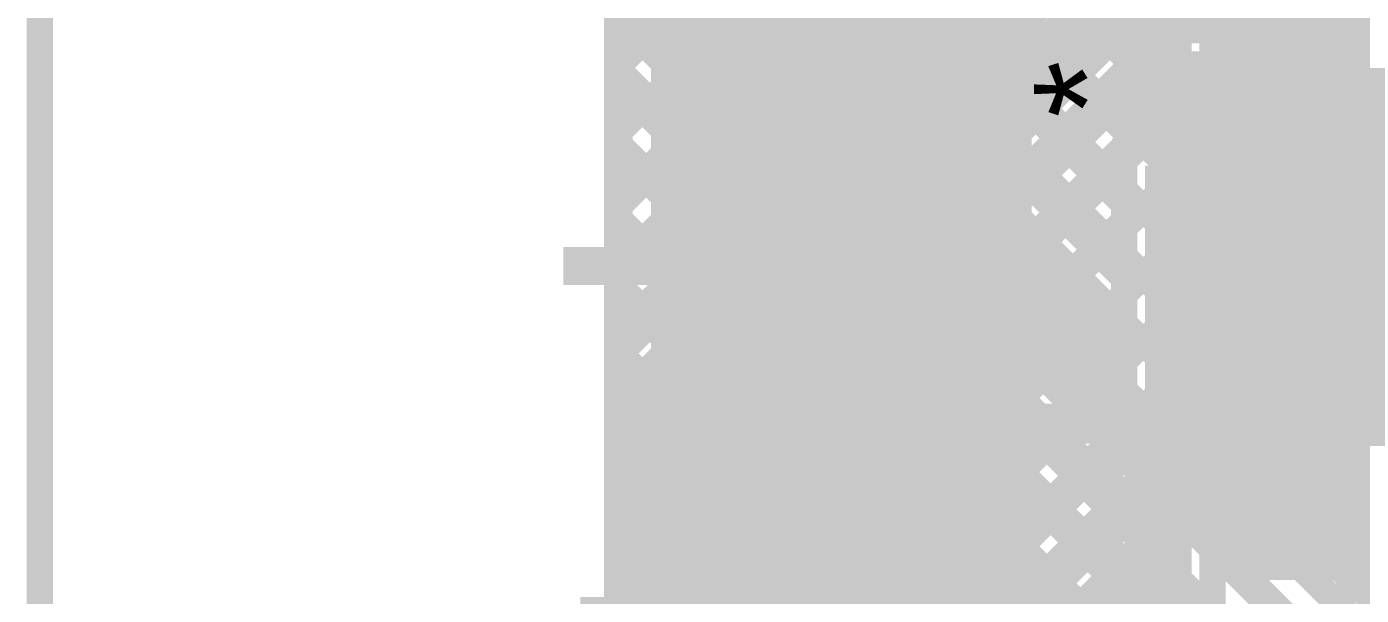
# Model space of a CAD drawing. Header units: millimetres. Extents: x -0.33 to 3.26, y -0.12 to 2.83.
# Drawn here: x -0.305 to 0.204, y 2.037 to 2.254 of the extents above; entities that cross this region are included whole.
import ezdxf

# ---------------------------------------------------------------- set-up
doc = ezdxf.new("R2010")
doc.units = ezdxf.units.MM
doc.header["$MEASUREMENT"] = 0
for name, color, linetype in [('BottomLayer', 5, 'Continuous'), ('BottomOverlay', 54, 'Continuous'), ('BottomPaste', 16, 'Continuous'), ('BottomSolder', 6, 'Continuous'), ('Mechanical1', 6, 'Continuous'), ('TopLayer', 1, 'Continuous'), ('TopOverlay', 2, 'Continuous')]:
    doc.layers.add(name, color=color, linetype=linetype)
doc.styles.add('Arial', font='', dxfattribs={"height": 0.2})
doc.styles.get('Arial').set_extended_font_data('Arial')

# ---------------------------------------------------------------- blocks, each defined once
blk = doc.blocks.new('PS2801C_1_F3_A_B_3')
at = {"layer": 'BottomLayer'}
for points in [[(-0.03937, 0.06772), (0.03937, 0.06772), (0.03937, 0.03228), (-0.03937, 0.03228)], [(0.23622, 0.06772), (0.31496, 0.06772), (0.31496, 0.03228), (0.23622, 0.03228)], [(-0.03937, 0.01772), (0.03937, 0.01772), (0.03937, -0.01772), (-0.03937, -0.01772)], [(0.23622, 0.01772), (0.31496, 0.01772), (0.31496, -0.01772), (0.23622, -0.01772)]]:
    blk.add_hatch(color=5, dxfattribs=at).paths.add_polyline_path(points)
at = {"layer": 'BottomPaste'}
for points in [[(-0.03937, 0.06772), (0.03937, 0.06772), (0.03937, 0.03228), (-0.03937, 0.03228)], [(0.23622, 0.06772), (0.31496, 0.06772), (0.31496, 0.03228), (0.23622, 0.03228)], [(-0.03937, 0.01772), (0.03937, 0.01772), (0.03937, -0.01772), (-0.03937, -0.01772)], [(0.23622, 0.01772), (0.31496, 0.01772), (0.31496, -0.01772), (0.23622, -0.01772)]]:
    blk.add_hatch(color=16, dxfattribs=at).paths.add_polyline_path(points)
at = {"layer": 'BottomSolder'}
for points in [[(-0.04337, 0.07172), (0.04337, 0.07172), (0.04337, 0.02828), (-0.04337, 0.02828)], [(0.23222, 0.07172), (0.31896, 0.07172), (0.31896, 0.02828), (0.23222, 0.02828)], [(-0.04337, 0.02172), (0.04337, 0.02172), (0.04337, -0.02172), (-0.04337, -0.02172)], [(0.23222, 0.02172), (0.31896, 0.02172), (0.31896, -0.02172), (0.23222, -0.02172)]]:
    blk.add_hatch(color=6, dxfattribs=at).paths.add_polyline_path(points)
at = {"layer": 'BottomOverlay', "const_width": 0.01}
for points in [[(0.017, 0.085), (0.259, 0.085)], [(0.017, -0.035), (0.259, -0.035)]]:
    blk.add_lwpolyline(points, dxfattribs=at)
at = {"layer": 'BottomOverlay'}
for points, const_width in [([(0.0145, 0.085, 1), (0.0195, 0.085, 1)], 0.005), ([(0.2565, 0.085, 1), (0.2615, 0.085, 1)], 0.005), ([(-0.01993, -0.038, 1), (-0.03407, -0.038, 1)], 0.01575), ([(-0.03801, -0.038, 1), (-0.03013, -0.038, 1)], 0.00787), ([(-0.02387, -0.038, 1), (-0.01599, -0.038, 1)], 0.00787), ([(0.0145, -0.035, 1), (0.0195, -0.035, 1)], 0.005), ([(0.2565, -0.035, 1), (0.2615, -0.035, 1)], 0.005)]:
    blk.add_lwpolyline(points, format="xyb", close=True, dxfattribs=dict(at, const_width=const_width))
blk = doc.blocks.new('R__0402_B_28')
at = {"layer": 'BottomLayer'}
for points in [[(-0.0095, 0.0125), (-0.0095, -0.0125), (-0.0275, -0.0125), (-0.0275, 0.0125)], [(0.0275, 0.0125), (0.0275, -0.0125), (0.0095, -0.0125), (0.0095, 0.0125)]]:
    blk.add_hatch(color=5, dxfattribs=at).paths.add_polyline_path(points)
at = {"layer": 'BottomPaste'}
for points in [[(-0.0095, 0.0125), (-0.0095, -0.0125), (-0.0275, -0.0125), (-0.0275, 0.0125)], [(0.0275, 0.0125), (0.0275, -0.0125), (0.0095, -0.0125), (0.0095, 0.0125)]]:
    blk.add_hatch(color=16, dxfattribs=at).paths.add_polyline_path(points)
at = {"layer": 'BottomSolder'}
for points in [[(-0.0055, 0.0165), (-0.0055, -0.0165), (-0.0315, -0.0165), (-0.0315, 0.0165)], [(0.0315, 0.0165), (0.0315, -0.0165), (0.0055, -0.0165), (0.0055, 0.0165)]]:
    blk.add_hatch(color=6, dxfattribs=at).paths.add_polyline_path(points)
at = {"layer": 'BottomOverlay', "const_width": 0.01}
for points in [[(0.034, 0.019), (-0.034, 0.019)], [(-0.034, -0.019), (-0.034, 0.019)], [(0.034, -0.019), (0.034, 0.019)], [(0.034, -0.019), (-0.034, -0.019)]]:
    blk.add_lwpolyline(points, dxfattribs=at)
at = {"layer": 'BottomOverlay', "const_width": 0.005}
for points in [[(-0.0365, 0.019, 1), (-0.0315, 0.019, 1)], [(-0.0365, 0.019, 1), (-0.0315, 0.019, 1)], [(0.0315, 0.019, 1), (0.0365, 0.019, 1)], [(0.0315, 0.019, 1), (0.0365, 0.019, 1)], [(-0.0365, -0.019, 1), (-0.0315, -0.019, 1)], [(-0.0365, -0.019, 1), (-0.0315, -0.019, 1)], [(0.0315, -0.019, 1), (0.0365, -0.019, 1)], [(0.0315, -0.019, 1), (0.0365, -0.019, 1)]]:
    blk.add_lwpolyline(points, format="xyb", close=True, dxfattribs=at)
blk = doc.blocks.new('R__0402_B_30')
at = {"layer": 'BottomLayer'}
for points in [[(-0.0095, 0.0125), (-0.0095, -0.0125), (-0.0275, -0.0125), (-0.0275, 0.0125)], [(0.0275, 0.0125), (0.0275, -0.0125), (0.0095, -0.0125), (0.0095, 0.0125)]]:
    blk.add_hatch(color=5, dxfattribs=at).paths.add_polyline_path(points)
at = {"layer": 'BottomPaste'}
for points in [[(-0.0095, 0.0125), (-0.0095, -0.0125), (-0.0275, -0.0125), (-0.0275, 0.0125)], [(0.0275, 0.0125), (0.0275, -0.0125), (0.0095, -0.0125), (0.0095, 0.0125)]]:
    blk.add_hatch(color=16, dxfattribs=at).paths.add_polyline_path(points)
at = {"layer": 'BottomSolder'}
for points in [[(-0.0055, 0.0165), (-0.0055, -0.0165), (-0.0315, -0.0165), (-0.0315, 0.0165)], [(0.0315, 0.0165), (0.0315, -0.0165), (0.0055, -0.0165), (0.0055, 0.0165)]]:
    blk.add_hatch(color=6, dxfattribs=at).paths.add_polyline_path(points)
at = {"layer": 'BottomOverlay', "const_width": 0.01}
for points in [[(-0.034, 0.019), (0.034, 0.019)], [(-0.034, 0.019), (-0.034, -0.019)], [(0.034, 0.019), (0.034, -0.019)], [(-0.034, -0.019), (0.034, -0.019)]]:
    blk.add_lwpolyline(points, dxfattribs=at)
at = {"layer": 'BottomOverlay', "const_width": 0.005}
for points in [[(-0.0365, 0.019, 1), (-0.0315, 0.019, 1)], [(-0.0365, 0.019, 1), (-0.0315, 0.019, 1)], [(0.0315, 0.019, 1), (0.0365, 0.019, 1)], [(0.0315, 0.019, 1), (0.0365, 0.019, 1)], [(-0.0365, -0.019, 1), (-0.0315, -0.019, 1)], [(-0.0365, -0.019, 1), (-0.0315, -0.019, 1)], [(0.0315, -0.019, 1), (0.0365, -0.019, 1)], [(0.0315, -0.019, 1), (0.0365, -0.019, 1)]]:
    blk.add_lwpolyline(points, format="xyb", close=True, dxfattribs=at)
blk = doc.blocks.new('T________B_____12_P___95')
at = {"layer": 'TopOverlay', "const_width": 0.01}
for points in [[(2.325, 0.164), (-0.105, 0.164)], [(1.963, 0.14), (1.98177, 0.12123)], [(2.03708, 0.14), (2.01832, 0.12123)], [(1.98177, 0.12123), (2.01832, 0.12123)]]:
    blk.add_lwpolyline(points, dxfattribs=at)
at = {"layer": 'TopOverlay', "const_width": 0.005}
for points in [[(1.9605, 0.14, 1), (1.9655, 0.14, 1)], [(2.03458, 0.14, 1), (2.03958, 0.14, 1)], [(1.97927, 0.12123, 1), (1.98427, 0.12123, 1)], [(1.97927, 0.12123, 1), (1.98427, 0.12123, 1)], [(2.01582, 0.12123, 1), (2.02082, 0.12123, 1)], [(2.01582, 0.12123, 1), (2.02082, 0.12123, 1)]]:
    blk.add_lwpolyline(points, format="xyb", close=True, dxfattribs=at)

msp = doc.modelspace()

# ---------------------------------------------------------------- hatches: boundary and pattern name
at = {"layer": 'BottomLayer'}
msp.add_hatch(color=5, dxfattribs=at).paths.add_polyline_path([(-0.067, 0.128), (0.078, 0.128), (0.078, 2.405), (-0.067, 2.405)])
at = {"layer": 'TopLayer'}
msp.add_hatch(color=1, dxfattribs=at).paths.add_polyline_path([(0.146, 2.043), (0.49, 2.043), (0.49, 2.29), (0.146, 2.29)])

# ---------------------------------------------------------------- linework, layer by layer
at = {"layer": 'BottomLayer'}
for points, const_width in [([(-0.08, 2.21303), (0.31297, 2.606)], 0.01), ([(-0.08, 2.24131), (0.28469, 2.606)], 0.01), ([(-0.08, 2.12818), (0.39782, 2.606)], 0.01), ([(-0.08, 2.15646), (0.36954, 2.606)], 0.01), ([(-0.08, 2.09989), (0.42611, 2.606)], 0.01), ([(-0.08, 2.07161), (0.45439, 2.606)], 0.01), ([(-0.08, 2.18474), (0.34126, 2.606)], 0.01), ([(0.12919, 2.25252), (0.48268, 2.606)], 0.01), ([(-0.08, 2.45188), (-0.08, 0.07612)], 0.01), ([(-0.08, 2.43605), (0.11802, 2.23803)], 0.01), ([(-0.04122, 2.42556), (0.13182, 2.25252)], 0.01), ([(-0.00507, 2.41769), (0.16011, 2.25252)], 0.01), ([(-0.08, 2.40777), (0.11879, 2.20898)], 0.01), ([(-0.08, 2.37949), (0.11328, 2.1862)], 0.01), ([(-0.08, 2.3512), (0.11328, 2.15792)], 0.01), ([(-0.08, 2.32292), (0.11328, 2.12963)], 0.01), ([(-0.08, 2.29463), (0.125, 2.08963)], 0.01), ([(-0.08, 2.26635), (0.125, 2.06135)], 0.01), ([(0.16802, 2.25252), (0.16802, 2.26852)], 0.01), ([(0.15748, 2.25252), (0.16802, 2.26306)], 0.01), ([(0.11802, 2.25252), (0.16702, 2.25252)], 0.01), ([(0.11802, 2.21052), (0.11802, 2.25252)], 0.01), ([(0.16011, 2.25252), (0.16702, 2.2456)], 0.01), ([(0.16702, 2.21052), (0.16702, 2.25252)], 0.01), ([(0.16802, 2.24752), (0.16802, 2.25252)], 0.01), ([(0.16802, 2.24752), (0.16802, 2.25252)], 0.01), ([(0.16802, 2.21052), (0.16802, 2.24752)], 0.01), ([(-0.08, 2.04332), (0.11802, 2.24134)], 0.01), ([(-0.08, 2.23806), (0.2355, 1.92256)], 0.01), ([(0.14252, 2.15809), (0.14252, 2.23152)], 0.012), ([(0.19252, 2.15809), (0.19252, 2.23152)], 0.012), ([(0.11394, 2.20898), (0.11802, 2.21306)], 0.01), ([(0.16802, 2.21632), (0.17382, 2.21052)], 0.01), ([(-0.08, 2.20978), (0.19639, 1.93339)], 0.01), ([(-0.08, 2.01504), (0.11328, 2.20832)], 0.01), ([(0.11328, 2.20898), (0.12452, 2.20898)], 0.01), ([(0.11328, 2.10623), (0.11328, 2.20898)], 0.01), ([(0.11802, 2.21052), (0.12452, 2.21052)], 0.01), ([(0.16052, 2.21052), (0.16702, 2.21052)], 0.01), ([(0.16328, 2.20898), (0.17272, 2.20898)], 0.01), ([(0.16328, 2.20898), (0.17272, 2.20898)], 0.01), ([(0.16802, 2.21052), (0.17452, 2.21052)], 0.01), ([(-0.08, 2.1815), (0.16811, 1.93339)], 0.01), ([(-0.08, 1.98675), (0.11328, 2.18004)], 0.01), ([(0.14252, 2.15809), (0.143, 2.15761)], 0.012), ([(0.143, 2.06), (0.143, 2.15761)], 0.012), ([(0.19252, 2.15809), (0.193, 2.15761)], 0.012), ([(-0.08, 2.15321), (0.16328, 1.90993)], 0.01), ([(-0.08, 1.95847), (0.11328, 2.15175)], 0.01), ([(0.17985, 2.04861), (0.26196, 2.13072)], 0.01), ([(-0.08, 2.12493), (0.16328, 1.88164)], 0.01), ([(-0.08, 1.93019), (0.11328, 2.12347)], 0.01), ([(0.19399, 2.03447), (0.27253, 2.11301)], 0.01), ([(-0.08, 1.9019), (0.12433, 2.10623)], 0.01), ([(0.11328, 2.10623), (0.125, 2.10623)], 0.01), ([(0.125, 2.06), (0.125, 2.10623)], 0.01), ([(0.161, 2.08633), (0.1809, 2.10623)], 0.01), ([(0.161, 2.06746), (0.161, 2.10623)], 0.01), ([(0.16328, 2.10623), (0.17272, 2.10623)], 0.01), ([(0.16328, 2.10623), (0.17272, 2.10623)], 0.01), ([(0.16497, 2.10623), (0.28084, 1.99036)], 0.01), ([(0.1657, 2.06275), (0.20918, 2.10623)], 0.01), ([(0.17272, 2.10623), (0.22272, 2.10623)], 0.01), ([(0.19325, 2.10623), (0.30055, 1.99894)], 0.01), ([(-0.08, 2.09664), (0.16328, 1.85336)], 0.01), ([(0.161, 2.08192), (0.26708, 1.97584)], 0.01), ([(-0.08, 1.87362), (0.125, 2.07862)], 0.01), ([(-0.08, 2.06836), (0.1635, 1.82486)], 0.01), ([(0.161, 2.06746), (0.26228, 1.96618)], 0.01), ([(0.143, 2.06), (0.2535, 1.9495)], 0.012), ([(-0.08, 1.84533), (0.12681, 2.05214)], 0.01), ([(0.1303, 2.04725), (0.2355, 1.94204)], 0.01), ([(-0.08, 2.04007), (0.1635, 1.79657)], 0.01), ([(-0.08, 1.81705), (0.14025, 2.0373)], 0.01)]:
    msp.add_lwpolyline(points, dxfattribs=dict(at, const_width=const_width))
for points, const_width in [([(0.11552, 2.25252, 1), (0.12052, 2.25252, 1)], 0.005), ([(0.11552, 2.25252, 1), (0.12052, 2.25252, 1)], 0.005), ([(0.12669, 2.25252, 1), (0.13169, 2.25252, 1)], 0.005), ([(0.12932, 2.25252, 1), (0.13432, 2.25252, 1)], 0.005), ([(0.15498, 2.25252, 1), (0.15998, 2.25252, 1)], 0.005), ([(0.15761, 2.25252, 1), (0.16261, 2.25252, 1)], 0.005), ([(0.15761, 2.25252, 1), (0.16261, 2.25252, 1)], 0.005), ([(0.16452, 2.25252, 1), (0.16952, 2.25252, 1)], 0.005), ([(0.16452, 2.25252, 1), (0.16952, 2.25252, 1)], 0.005), ([(0.16552, 2.25252, 1), (0.17052, 2.25252, 1)], 0.005), ([(0.16552, 2.25252, 1), (0.17052, 2.25252, 1)], 0.005), ([(0.16552, 2.25252, 1), (0.17052, 2.25252, 1)], 0.005), ([(0.16452, 2.2456, 1), (0.16952, 2.2456, 1)], 0.005), ([(0.16552, 2.24752, 1), (0.17052, 2.24752, 1)], 0.005), ([(0.16552, 2.24752, 1), (0.17052, 2.24752, 1)], 0.005), ([(0.16552, 2.24752, 1), (0.17052, 2.24752, 1)], 0.005), ([(-0.0825, 2.24131, 1), (-0.0775, 2.24131, 1)], 0.005), ([(0.11552, 2.24134, 1), (0.12052, 2.24134, 1)], 0.005), ([(-0.0825, 2.23806, 1), (-0.0775, 2.23806, 1)], 0.005), ([(0.11552, 2.23803, 1), (0.12052, 2.23803, 1)], 0.005), ([(0.13952, 2.23152, 1), (0.14552, 2.23152, 1)], 0.006), ([(0.18952, 2.23152, 1), (0.19552, 2.23152, 1)], 0.006), ([(-0.0825, 2.21303, 1), (-0.0775, 2.21303, 1)], 0.005), ([(0.11552, 2.21306, 1), (0.12052, 2.21306, 1)], 0.005), ([(0.16552, 2.21632, 1), (0.17052, 2.21632, 1)], 0.005), ([(-0.0825, 2.20978, 1), (-0.0775, 2.20978, 1)], 0.005), ([(0.11078, 2.20898, 1), (0.11578, 2.20898, 1)], 0.005), ([(0.11078, 2.20898, 1), (0.11578, 2.20898, 1)], 0.005), ([(0.11078, 2.20832, 1), (0.11578, 2.20832, 1)], 0.005), ([(0.11144, 2.20898, 1), (0.11644, 2.20898, 1)], 0.005), ([(0.11552, 2.21052, 1), (0.12052, 2.21052, 1)], 0.005), ([(0.11552, 2.21052, 1), (0.12052, 2.21052, 1)], 0.005), ([(0.11629, 2.20898, 1), (0.12129, 2.20898, 1)], 0.005), ([(0.12202, 2.21052, 1), (0.12702, 2.21052, 1)], 0.005), ([(0.12202, 2.20898, 1), (0.12702, 2.20898, 1)], 0.005), ([(0.15802, 2.21052, 1), (0.16302, 2.21052, 1)], 0.005), ([(0.16078, 2.20898, 1), (0.16578, 2.20898, 1)], 0.005), ([(0.16078, 2.20898, 1), (0.16578, 2.20898, 1)], 0.005), ([(0.16452, 2.21052, 1), (0.16952, 2.21052, 1)], 0.005), ([(0.16452, 2.21052, 1), (0.16952, 2.21052, 1)], 0.005), ([(0.16552, 2.21052, 1), (0.17052, 2.21052, 1)], 0.005), ([(0.16552, 2.21052, 1), (0.17052, 2.21052, 1)], 0.005), ([(0.17022, 2.20898, 1), (0.17522, 2.20898, 1)], 0.005), ([(0.17022, 2.20898, 1), (0.17522, 2.20898, 1)], 0.005), ([(0.17132, 2.21052, 1), (0.17632, 2.21052, 1)], 0.005), ([(0.17202, 2.21052, 1), (0.17702, 2.21052, 1)], 0.005), ([(-0.0825, 2.18474, 1), (-0.0775, 2.18474, 1)], 0.005), ([(0.11078, 2.1862, 1), (0.11578, 2.1862, 1)], 0.005), ([(-0.0825, 2.1815, 1), (-0.0775, 2.1815, 1)], 0.005), ([(0.11078, 2.18004, 1), (0.11578, 2.18004, 1)], 0.005), ([(0.11078, 2.15792, 1), (0.11578, 2.15792, 1)], 0.005), ([(0.13952, 2.15809, 1), (0.14552, 2.15809, 1)], 0.006), ([(0.13952, 2.15809, 1), (0.14552, 2.15809, 1)], 0.006), ([(0.14, 2.15761, 1), (0.146, 2.15761, 1)], 0.006), ([(0.14, 2.15761, 1), (0.146, 2.15761, 1)], 0.006), ([(0.18952, 2.15809, 1), (0.19552, 2.15809, 1)], 0.006), ([(0.18952, 2.15809, 1), (0.19552, 2.15809, 1)], 0.006), ([(0.19, 2.15761, 1), (0.196, 2.15761, 1)], 0.006), ([(-0.0825, 2.15646, 1), (-0.0775, 2.15646, 1)], 0.005), ([(-0.0825, 2.15321, 1), (-0.0775, 2.15321, 1)], 0.005), ([(0.11078, 2.15175, 1), (0.11578, 2.15175, 1)], 0.005), ([(-0.0825, 2.12818, 1), (-0.0775, 2.12818, 1)], 0.005), ([(0.11078, 2.12963, 1), (0.11578, 2.12963, 1)], 0.005), ([(-0.0825, 2.12493, 1), (-0.0775, 2.12493, 1)], 0.005), ([(0.11078, 2.12347, 1), (0.11578, 2.12347, 1)], 0.005), ([(0.11078, 2.10623, 1), (0.11578, 2.10623, 1)], 0.005), ([(0.11078, 2.10623, 1), (0.11578, 2.10623, 1)], 0.005), ([(0.12183, 2.10623, 1), (0.12683, 2.10623, 1)], 0.005), ([(0.1225, 2.10623, 1), (0.1275, 2.10623, 1)], 0.005), ([(0.1225, 2.10623, 1), (0.1275, 2.10623, 1)], 0.005), ([(0.1585, 2.10623, 1), (0.1635, 2.10623, 1)], 0.005), ([(0.16078, 2.10623, 1), (0.16578, 2.10623, 1)], 0.005), ([(0.16078, 2.10623, 1), (0.16578, 2.10623, 1)], 0.005), ([(0.16247, 2.10623, 1), (0.16747, 2.10623, 1)], 0.005), ([(0.17022, 2.10623, 1), (0.17522, 2.10623, 1)], 0.005), ([(0.17022, 2.10623, 1), (0.17522, 2.10623, 1)], 0.005), ([(0.17022, 2.10623, 1), (0.17522, 2.10623, 1)], 0.005), ([(0.1784, 2.10623, 1), (0.1834, 2.10623, 1)], 0.005), ([(0.19075, 2.10623, 1), (0.19575, 2.10623, 1)], 0.005), ([(-0.0825, 2.09989, 1), (-0.0775, 2.09989, 1)], 0.005), ([(-0.0825, 2.09664, 1), (-0.0775, 2.09664, 1)], 0.005), ([(0.1225, 2.08963, 1), (0.1275, 2.08963, 1)], 0.005), ([(0.1585, 2.08633, 1), (0.1635, 2.08633, 1)], 0.005), ([(0.1585, 2.08192, 1), (0.1635, 2.08192, 1)], 0.005), ([(0.1225, 2.07862, 1), (0.1275, 2.07862, 1)], 0.005), ([(-0.0825, 2.07161, 1), (-0.0775, 2.07161, 1)], 0.005), ([(-0.0825, 2.06836, 1), (-0.0775, 2.06836, 1)], 0.005), ([(0.1585, 2.06746, 1), (0.1635, 2.06746, 1)], 0.005), ([(0.1585, 2.06746, 1), (0.1635, 2.06746, 1)], 0.005), ([(0.1225, 2.06135, 1), (0.1275, 2.06135, 1)], 0.005), ([(0.14, 2.06, 1), (0.146, 2.06, 1)], 0.006), ([(0.14, 2.06, 1), (0.146, 2.06, 1)], 0.006), ([(0.1632, 2.06275, 1), (0.1682, 2.06275, 1)], 0.005), ([(0.1225, 2.06, 1), (0.1275, 2.06, 1)], 0.005), ([(0.1225, 2.06, 1), (0.1275, 2.06, 1)], 0.005), ([(0.1225, 2.06, 1), (0.1275, 2.06, 1)], 0.005), ([(0.12431, 2.05214, 1), (0.12931, 2.05214, 1)], 0.005), ([(0.12777, 2.04727, 1), (0.13277, 2.04727, 1)], 0.005), ([(0.1278, 2.04725, 1), (0.1328, 2.04725, 1)], 0.005), ([(0.1278, 2.04725, 1), (0.1328, 2.04725, 1)], 0.005), ([(0.17735, 2.04861, 1), (0.18235, 2.04861, 1)], 0.005), ([(-0.0825, 2.04332, 1), (-0.0775, 2.04332, 1)], 0.005), ([(-0.0825, 2.04007, 1), (-0.0775, 2.04007, 1)], 0.005), ([(0.13775, 2.0373, 1), (0.14275, 2.0373, 1)], 0.005), ([(0.19149, 2.03447, 1), (0.19649, 2.03447, 1)], 0.005)]:
    msp.add_lwpolyline(points, format="xyb", close=True, dxfattribs=dict(at, const_width=const_width))
at = {"layer": 'BottomLayer', "const_width": 0.01}
for points in [[(0.1303, 2.04725, -0.199396), (0.125, 2.06)], [(0.13027, 2.04727, -0.198912), (0.125, 2.06)]]:
    msp.add_lwpolyline(points, format="xyb", dxfattribs=at)
at = {"layer": 'Mechanical1', "const_width": 0.01}
msp.add_lwpolyline([(-0.3, 1.53391), (-0.3, 2.642)], dxfattribs=at)
at = {"layer": 'TopLayer', "const_width": 0.01}
for points in [[(-0.079, 2.21402), (0.32198, 2.615)], [(-0.079, 2.13765), (0.39835, 2.615)], [(-0.079, 2.1122), (0.4238, 2.615)], [(-0.079, 2.18857), (0.34743, 2.615)], [(-0.079, 2.16311), (0.37289, 2.615)], [(-0.079, 2.23948), (0.29652, 2.615)], [(-0.079, 1.62), (-0.079, 2.45085)], [(-0.079, 2.43505), (0.134, 2.22205)], [(-0.0462, 2.4277), (0.134, 2.2475)], [(-0.079, 2.40959), (0.134, 2.19659)], [(-0.079, 2.38414), (0.134, 2.17114)], [(-0.079, 2.35868), (0.134, 2.14568)], [(-0.079, 2.33322), (0.134, 2.12022)], [(-0.079, 2.30777), (0.134, 2.09477)], [(-0.079, 2.08674), (0.134, 2.29974)], [(0.134, 2.031), (0.134, 2.302)], [(-0.079, 2.28231), (0.134, 2.06931)], [(-0.079, 2.06129), (0.134, 2.27429)], [(-0.079, 2.25686), (0.134, 2.04386)], [(-0.079, 2.03583), (0.134, 2.24883)], [(-0.079, 2.2314), (0.30155, 1.85085)], [(-0.079, 2.01038), (0.134, 2.22338)], [(-0.079, 2.20595), (0.27995, 1.847)], [(-0.079, 1.98492), (0.134, 2.19792)], [(-0.079, 2.18049), (0.25449, 1.847)], [(-0.079, 1.95946), (0.134, 2.17246)], [(-0.079, 2.15503), (0.22903, 1.847)], [(-0.079, 1.93401), (0.134, 2.14701)], [(-0.079, 2.12958), (0.21095, 1.83963)], [(-0.079, 1.90855), (0.134, 2.12155)], [(-0.079, 2.10412), (0.19822, 1.8269)], [(-0.079, 1.8831), (0.134, 2.0961)], [(-0.079, 2.07867), (0.18549, 1.81417)], [(-0.079, 1.85764), (0.134, 2.07064)], [(-0.079, 2.05321), (0.17277, 1.80144)], [(-0.079, 1.83218), (0.134, 2.04519)]]:
    msp.add_lwpolyline(points, dxfattribs=at)
at = {"layer": 'TopLayer', "const_width": 0.005}
for points in [[(-0.0815, 2.25686, 1), (-0.0765, 2.25686, 1)], [(0.1315, 2.24883, 1), (0.1365, 2.24883, 1)], [(0.1315, 2.2475, 1), (0.1365, 2.2475, 1)], [(-0.0815, 2.23948, 1), (-0.0765, 2.23948, 1)], [(-0.0815, 2.2314, 1), (-0.0765, 2.2314, 1)], [(0.1315, 2.22338, 1), (0.1365, 2.22338, 1)], [(0.1315, 2.22205, 1), (0.1365, 2.22205, 1)], [(-0.0815, 2.21402, 1), (-0.0765, 2.21402, 1)], [(-0.0815, 2.20595, 1), (-0.0765, 2.20595, 1)], [(0.1315, 2.19792, 1), (0.1365, 2.19792, 1)], [(0.1315, 2.19659, 1), (0.1365, 2.19659, 1)], [(-0.0815, 2.18857, 1), (-0.0765, 2.18857, 1)], [(-0.0815, 2.18049, 1), (-0.0765, 2.18049, 1)], [(0.1315, 2.17246, 1), (0.1365, 2.17246, 1)], [(0.1315, 2.17114, 1), (0.1365, 2.17114, 1)], [(-0.0815, 2.16311, 1), (-0.0765, 2.16311, 1)], [(-0.0815, 2.15503, 1), (-0.0765, 2.15503, 1)], [(0.1315, 2.14701, 1), (0.1365, 2.14701, 1)], [(0.1315, 2.14568, 1), (0.1365, 2.14568, 1)], [(-0.0815, 2.13765, 1), (-0.0765, 2.13765, 1)], [(-0.0815, 2.12958, 1), (-0.0765, 2.12958, 1)], [(0.1315, 2.12155, 1), (0.1365, 2.12155, 1)], [(0.1315, 2.12022, 1), (0.1365, 2.12022, 1)], [(-0.0815, 2.1122, 1), (-0.0765, 2.1122, 1)], [(-0.0815, 2.10412, 1), (-0.0765, 2.10412, 1)], [(0.1315, 2.0961, 1), (0.1365, 2.0961, 1)], [(0.1315, 2.09477, 1), (0.1365, 2.09477, 1)], [(-0.0815, 2.08674, 1), (-0.0765, 2.08674, 1)], [(-0.0815, 2.07867, 1), (-0.0765, 2.07867, 1)], [(0.1315, 2.07064, 1), (0.1365, 2.07064, 1)], [(0.1315, 2.06931, 1), (0.1365, 2.06931, 1)], [(-0.0815, 2.06129, 1), (-0.0765, 2.06129, 1)], [(-0.0815, 2.05321, 1), (-0.0765, 2.05321, 1)], [(0.1315, 2.04519, 1), (0.1365, 2.04519, 1)], [(0.1315, 2.04386, 1), (0.1365, 2.04386, 1)], [(-0.0815, 2.03583, 1), (-0.0765, 2.03583, 1)]]:
    msp.add_lwpolyline(points, format="xyb", close=True, dxfattribs=at)

# ---------------------------------------------------------------- block references
for name, p, rotation in [('T________B_____12_P___95', (0.311, 0.148), 90), ('R__0402_B_28', (0.14252, 2.25002), 270), ('R__0402_B_30', (0.19252, 2.25002), 90), ('PS2801C_1_F3_A_B_3', (0.193, 1.88202), 90)]:
    msp.add_blockref(name, p, dxfattribs=dict(rotation=rotation))

# ---------------------------------------------------------------- texts
at = {"layer": 'BottomOverlay', "style": 'Arial', "text_generation_flag": 2}
msp.add_text('*', height=0.04, rotation=90, dxfattribs=at).set_placement((0.119, 2.241))
at = {"layer": 'TopOverlay', "style": 'Arial'}
for s, p in [('+12', (-0.11, 2.095)), ('NC', (-0.11, 1.8965))]:
    msp.add_text(s, height=0.14, dxfattribs=at).set_placement(p)

doc.saveas('drawing.dxf')
